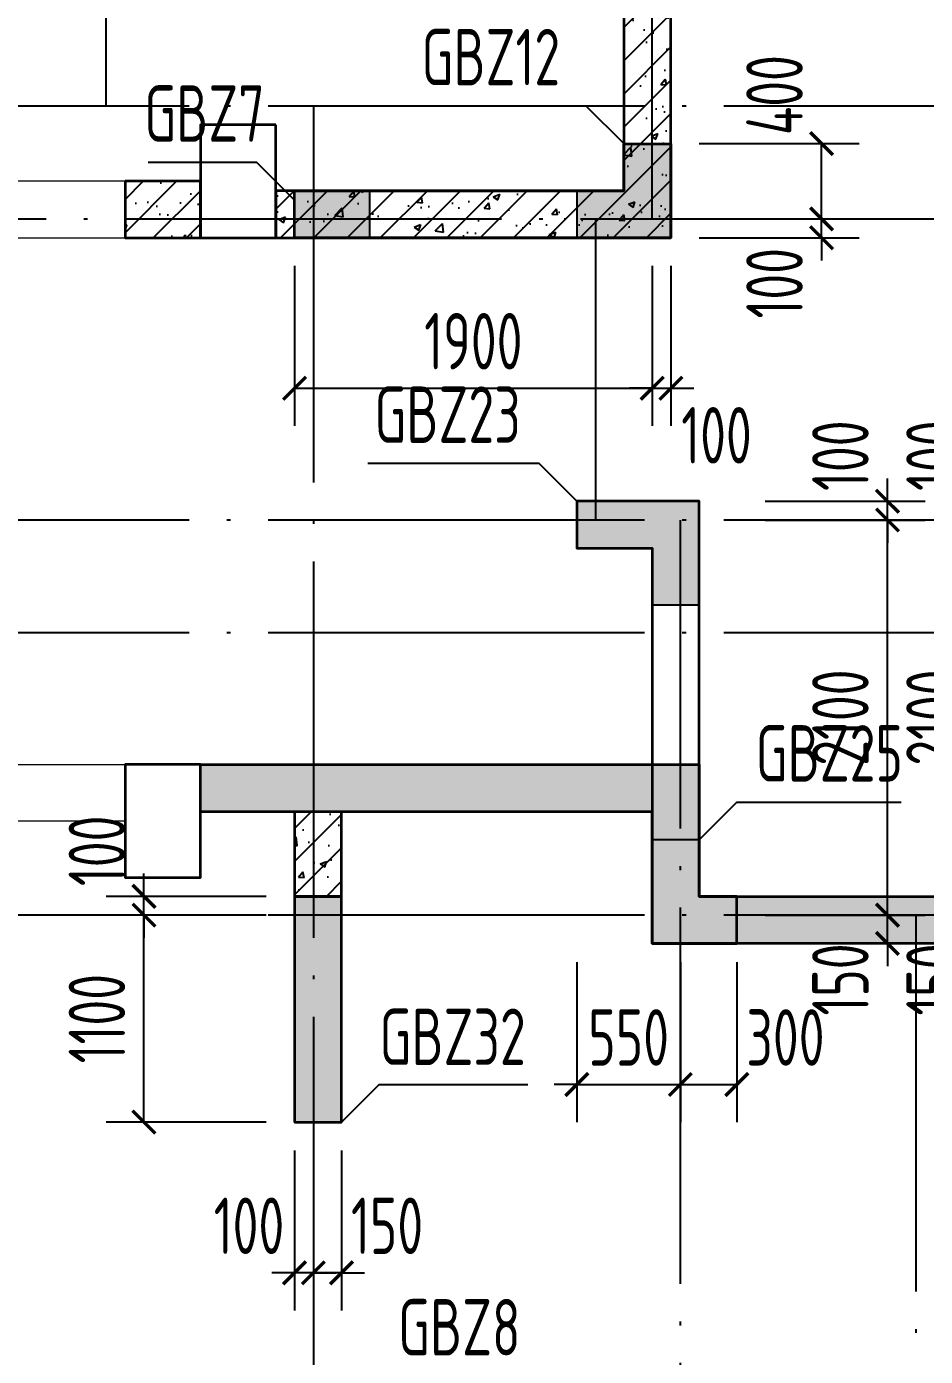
# Model space of a CAD drawing. Extents: x -655480 to 203344, y -294099 to 287156.
# Drawn here: x -276375 to -271600, y 206075 to 213143 of the extents above; entities that cross this region are included whole.
import ezdxf
from ezdxf.enums import TextEntityAlignment as Align

# ---------------------------------------------------------------- set-up
doc = ezdxf.new("R2010")
doc.units = 0
doc.header["$LTSCALE"] = 1000
doc.linetypes.add('DOTE', pattern=[2.42, 2, -0.2, 0.02, -0.2])
doc.layers.get('0').update_dxf_attribs({"linetype": 'CONTINUOUS'})
doc.layers.get('DEFPOINTS').update_dxf_attribs({"linetype": 'CONTINUOUS'})
for name, color, linetype in [('A-DOTE', 10, 'DOTE'), ('COLU_DE_TEXT', 7, 'CONTINUOUS'), ('LABEL', 1, 'CONTINUOUS'), ('S-Q墙填充', 252, 'CONTINUOUS'), ('S-Q墙实线', 6, 'CONTINUOUS'), ('S-Q墙标注', 3, 'CONTINUOUS'), ('S-X详图填充', 252, 'CONTINUOUS'), ('S-X详图实线', 4, 'CONTINUOUS'), ('S-Z柱编号', 6, 'CONTINUOUS')]:
    doc.layers.add(name, color=color, linetype=linetype)
doc.layers.add('WINDOW', color=144, linetype='CONTINUOUS', lineweight=15)
doc.layers.add('底图$0$砼柱', color=2, linetype='CONTINUOUS', lineweight=35)
doc.styles.add('TSSD_REIN', font='tssdeng.shx', dxfattribs={"width": 0.7, "height": 300, "bigfont": 'tssdchn.shx'})
doc.styles.add('结构文字', font='zstxt.shx', dxfattribs={"width": 0.7, "bigfont": 'zshz.shx'})
doc.dimstyles.new('STRUCK', dxfattribs={"dimtxt": 400, "dimasz": 121, "dimexe": 200, "dimexo": 150, "dimgap": 115, "dimtad": 1, "dimdec": 0, "dimdsep": 46, "dimtxsty": '结构文字', "dimblk": 'ARCHTICK', "dimcen": 400, "dimclrd": 3, "dimclre": 3, "dimclrt": 7, "dimadec": 0, "dimazin": 0, "dimtfac": 1, "dimtdec": 0, "dimtix": 1, "dimtmove": 2, "dimatfit": 3, "dimldrblk": '_DIMX', "dimfxl": 1, "dimtolj": 1, "dimtzin": 0, "dimarcsym": 0})
pattern_1 = [(45, (-1341087.48, 468040.79), (-88.388348, 88.388348), []), (50, (-1341087.48, 468040.8), (358.63009, -31.37607), [37.5, -412.5]), (355, (-1341087.5, 468040.8), (-69.37567, 376.09607), [30, -330]), (100.4514, (-1341057.6, 468038.17), (289.25469, 344.71977), [31.8701, -350.57106]), (46.1842, (-1341087.5, 468140.8), (533.62052, -82.7595), [56.25, -618.75]), (96.6356, (-1341043, 468133.9), (467.33135, 487.05894), [47.80514, -525.8565]), (351.1842, (-1341087.5, 468140.8), (467.33097, 487.0593), [45, -495]), (21, (-1341037.48, 468115.8), (298.453526, -201.309445), [37.5, -412.5]), (326, (-1341037.5, 468115.8), (121.65767, 362.57502), [30, -330]), (71.4514, (-1341012.6, 468099), (420.11131, 161.26525), [31.8701, -350.57106]), (37.5, (-1341087.48, 468040.79), (6.079928, 166.446927), [0, -326, 0, -335, 0, -331.25]), (7.5, (-1341087.48, 468040.79), (131.53477, 197.205856), [0, -191, 0, -318.5, 0, -126.25]), (327.5, (-1341198.98, 468040.79), (266.911218, -11.277436), [0, -125, 0, -390, 0, -517.5]), (317.5, (-1341248.98, 468040.79), (291.593085, 50.05249), [0, -162.5, 0, -259, 0, -367.5])]

# ---------------------------------------------------------------- blocks, each defined once
blk = doc.blocks.new('_ArchTick')
at = {"color": 0, "linetype": 'ByBlock', "const_width": 0.15}
blk.add_lwpolyline([(-0.5, -0.5), (0.5, 0.5)], dxfattribs=at)
blk = doc.blocks.new('*D705')
at = {"layer": 'DEFPOINTS', "color": 0, "transparency": 16777216}
for p in [(-272952, 212120.5), (-272152, 212120.5), (-272952, 212020.5)]:
    blk.add_point(p, dxfattribs=at)
at = {"layer": 'S-Q墙标注', "color": 3, "lineweight": -2, "transparency": 16777216}
for p, q in [((-272152, 212120.5), (-272152, 212241.5)), ((-272802, 212120.5), (-271952, 212120.5)), ((-272152, 212020.5), (-272152, 212120.5)), ((-272802, 212020.5), (-271952, 212020.5)), ((-272152, 212020.5), (-272152, 211899.5))]:
    blk.add_line(p, q, dxfattribs=at)
at = {"layer": 'S-Q墙标注', "color": 3, "lineweight": -2, "transparency": 16777216, "xscale": 121, "yscale": 121, "zscale": 121}
for p, rotation in [((-272152, 212120.5), 270), ((-272152, 212020.5), 90)]:
    blk.add_blockref('_ArchTick', p, dxfattribs=dict(at, rotation=rotation))
at = {"layer": 'S-Q墙标注', "color": 7, "transparency": 16777216, "insert": (-272402, 211778.5), "char_height": 300, "attachment_point": 5, "rotation": 90, "style": 'TSSD_REIN'}
blk.add_mtext('\\A1;100', dxfattribs=at)
blk = doc.blocks.new('_DIMX')
blk.add_line((-150, 0), (150, 0))
at = {"const_width": 50}
blk.add_lwpolyline([(-70, -70), (70, 70)], dxfattribs=at)
blk = doc.blocks.new('*D706')
at = {"layer": 'DEFPOINTS', "color": 0, "transparency": 16777216}
for p in [(-272952, 212520.5), (-272152, 212520.5), (-272952, 212120.5)]:
    blk.add_point(p, dxfattribs=at)
at = {"layer": 'S-Q墙标注', "color": 3, "lineweight": -2, "transparency": 16777216}
for p, q in [((-272802, 212520.5), (-271952, 212520.5)), ((-272152, 212120.5), (-272152, 212520.5)), ((-272802, 212120.5), (-271952, 212120.5))]:
    blk.add_line(p, q, dxfattribs=at)
at = {"layer": 'S-Q墙标注', "color": 3, "lineweight": -2, "transparency": 16777216, "xscale": 121, "yscale": 121, "zscale": 121}
for p, rotation in [((-272152, 212520.5), 90), ((-272152, 212120.5), 270)]:
    blk.add_blockref('_ArchTick', p, dxfattribs=dict(at, rotation=rotation))
at = {"layer": 'S-Q墙标注', "color": 7, "transparency": 16777216, "insert": (-272402, 212778.5), "char_height": 300, "attachment_point": 5, "rotation": 90, "style": 'TSSD_REIN'}
blk.add_mtext('\\A1;400', dxfattribs=at)
blk = doc.blocks.new('*D707')
at = {"layer": 'DEFPOINTS', "color": 0, "transparency": 16777216}
for p in [(-274952, 212020.5), (-273052, 212020.5), (-273052, 211220.5)]:
    blk.add_point(p, dxfattribs=at)
at = {"layer": 'S-Q墙标注', "color": 3, "lineweight": -2, "transparency": 16777216}
for p, q in [((-274952, 211870.5), (-274952, 211020.5)), ((-273052, 211870.5), (-273052, 211020.5)), ((-274952, 211220.5), (-273052, 211220.5))]:
    blk.add_line(p, q, dxfattribs=at)
at = {"layer": 'S-Q墙标注', "color": 3, "lineweight": -2, "transparency": 16777216, "xscale": 121, "yscale": 121, "zscale": 121, "rotation": 180}
blk.add_blockref('_ArchTick', (-274952, 211220.5), dxfattribs=at)
at = {"layer": 'S-Q墙标注', "color": 3, "lineweight": -2, "transparency": 16777216, "xscale": 121, "yscale": 121, "zscale": 121}
blk.add_blockref('_ArchTick', (-273052, 211220.5), dxfattribs=at)
at = {"layer": 'S-Q墙标注', "color": 7, "transparency": 16777216, "insert": (-274002, 211470.5), "char_height": 300, "attachment_point": 5, "style": 'TSSD_REIN'}
blk.add_mtext('\\A1;1900', dxfattribs=at)
blk = doc.blocks.new('*D708')
at = {"layer": 'DEFPOINTS', "color": 0, "transparency": 16777216}
for p in [(-273052, 212020.5), (-272952, 212020.5), (-272952, 211220.5)]:
    blk.add_point(p, dxfattribs=at)
at = {"layer": 'S-Q墙标注', "color": 3, "lineweight": -2, "transparency": 16777216}
for p, q in [((-273052, 211870.5), (-273052, 211020.5)), ((-272952, 211870.5), (-272952, 211020.5)), ((-273052, 211220.5), (-273173, 211220.5)), ((-273052, 211220.5), (-272952, 211220.5)), ((-272952, 211220.5), (-272831, 211220.5))]:
    blk.add_line(p, q, dxfattribs=at)
at = {"layer": 'S-Q墙标注', "color": 3, "lineweight": -2, "transparency": 16777216, "xscale": 121, "yscale": 121, "zscale": 121}
blk.add_blockref('_ArchTick', (-273052, 211220.5), dxfattribs=at)
at = {"layer": 'S-Q墙标注', "color": 3, "lineweight": -2, "transparency": 16777216, "xscale": 121, "yscale": 121, "zscale": 121, "rotation": 180}
blk.add_blockref('_ArchTick', (-272952, 211220.5), dxfattribs=at)
at = {"layer": 'S-Q墙标注', "color": 7, "transparency": 16777216, "insert": (-272710.1, 210970.5), "char_height": 300, "attachment_point": 5, "style": 'TSSD_REIN'}
blk.add_mtext('\\A1;100', dxfattribs=at)
blk = doc.blocks.new('*D548')
at = {"layer": 'DEFPOINTS', "color": 0, "transparency": 16777216}
for p in [(-273452.1, 208320.2), (-272902, 208320.2), (-272902, 207520.2)]:
    blk.add_point(p, dxfattribs=at)
at = {"layer": 'S-Q墙标注', "color": 3, "lineweight": -2, "transparency": 16777216}
for p, q in [((-273452.1, 208170.2), (-273452.1, 207320.2)), ((-272902, 208170.2), (-272902, 207320.2)), ((-273452.1, 207520.2), (-273573.1, 207520.2)), ((-273452.1, 207520.2), (-272902, 207520.2)), ((-272902, 207520.2), (-272781, 207520.2))]:
    blk.add_line(p, q, dxfattribs=at)
at = {"layer": 'S-Q墙标注', "color": 3, "lineweight": -2, "transparency": 16777216, "xscale": 121, "yscale": 121, "zscale": 121}
blk.add_blockref('_ArchTick', (-273452.1, 207520.2), dxfattribs=at)
at = {"layer": 'S-Q墙标注', "color": 3, "lineweight": -2, "transparency": 16777216, "xscale": 121, "yscale": 121, "zscale": 121, "rotation": 180}
blk.add_blockref('_ArchTick', (-272902, 207520.2), dxfattribs=at)
at = {"layer": 'S-Q墙标注', "color": 7, "transparency": 16777216, "insert": (-273177, 207770.2), "char_height": 300, "attachment_point": 5, "style": 'TSSD_REIN'}
blk.add_mtext('\\A1;550', dxfattribs=at)
blk = doc.blocks.new('*D549')
at = {"layer": 'DEFPOINTS', "color": 0, "transparency": 16777216}
for p in [(-272902, 208320.2), (-272602, 208320.2), (-272602, 207520.2)]:
    blk.add_point(p, dxfattribs=at)
at = {"layer": 'S-Q墙标注', "color": 3, "lineweight": -2, "transparency": 16777216}
for p, q in [((-272902, 208170.2), (-272902, 207320.2)), ((-272602, 208170.2), (-272602, 207320.2)), ((-272902, 207520.2), (-272602, 207520.2))]:
    blk.add_line(p, q, dxfattribs=at)
at = {"layer": 'S-Q墙标注', "color": 3, "lineweight": -2, "transparency": 16777216, "xscale": 121, "yscale": 121, "zscale": 121, "rotation": 180}
blk.add_blockref('_ArchTick', (-272902, 207520.2), dxfattribs=at)
at = {"layer": 'S-Q墙标注', "color": 3, "lineweight": -2, "transparency": 16777216, "xscale": 121, "yscale": 121, "zscale": 121}
blk.add_blockref('_ArchTick', (-272602, 207520.2), dxfattribs=at)
at = {"layer": 'S-Q墙标注', "color": 7, "transparency": 16777216, "insert": (-272343.9, 207770.2), "char_height": 300, "attachment_point": 5, "style": 'TSSD_REIN'}
blk.add_mtext('\\A1;300', dxfattribs=at)
blk = doc.blocks.new('*D578')
at = {"layer": 'DEFPOINTS', "color": 0, "transparency": 16777216}
for p in [(-275752, 208420.2), (-274952, 208420.2), (-274951.9, 207320.2)]:
    blk.add_point(p, dxfattribs=at)
at = {"layer": 'S-Q墙标注', "color": 3, "lineweight": -2, "transparency": 16777216}
for p, q in [((-275102, 208420.2), (-275952, 208420.2)), ((-275752, 207320.2), (-275752, 208420.2)), ((-275101.9, 207320.2), (-275952, 207320.2))]:
    blk.add_line(p, q, dxfattribs=at)
at = {"layer": 'S-Q墙标注', "color": 3, "lineweight": -2, "transparency": 16777216, "xscale": 121, "yscale": 121, "zscale": 121}
for p, rotation in [((-275752, 208420.2), 90), ((-275752, 207320.2), 270)]:
    blk.add_blockref('_ArchTick', p, dxfattribs=dict(at, rotation=rotation))
at = {"layer": 'S-Q墙标注', "color": 7, "transparency": 16777216, "insert": (-276002, 207870.2), "char_height": 300, "attachment_point": 5, "rotation": 90, "style": 'TSSD_REIN'}
blk.add_mtext('\\A1;1100', dxfattribs=at)
blk = doc.blocks.new('*D579')
at = {"layer": 'DEFPOINTS', "color": 0, "transparency": 16777216}
for p in [(-275752, 208520.2), (-274952, 208520.2), (-274952, 208420.2)]:
    blk.add_point(p, dxfattribs=at)
at = {"layer": 'S-Q墙标注', "color": 3, "lineweight": -2, "transparency": 16777216}
for p, q in [((-275752, 208520.2), (-275752, 208641.2)), ((-275102, 208520.2), (-275952, 208520.2)), ((-275752, 208420.2), (-275752, 208520.2)), ((-275102, 208420.2), (-275952, 208420.2)), ((-275752, 208420.2), (-275752, 208299.2))]:
    blk.add_line(p, q, dxfattribs=at)
at = {"layer": 'S-Q墙标注', "color": 3, "lineweight": -2, "transparency": 16777216, "xscale": 121, "yscale": 121, "zscale": 121}
for p, rotation in [((-275752, 208520.2), 270), ((-275752, 208420.2), 90)]:
    blk.add_blockref('_ArchTick', p, dxfattribs=dict(at, rotation=rotation))
at = {"layer": 'S-Q墙标注', "color": 7, "transparency": 16777216, "insert": (-276002, 208762.1), "char_height": 300, "attachment_point": 5, "rotation": 90, "style": 'TSSD_REIN'}
blk.add_mtext('\\A1;100', dxfattribs=at)
blk = doc.blocks.new('*D586')
at = {"layer": 'DEFPOINTS', "color": 0, "transparency": 16777216}
for p in [(-272602, 208420.2), (-271802, 208420.2), (-272602, 208270.2)]:
    blk.add_point(p, dxfattribs=at)
at = {"layer": 'S-Q墙标注', "color": 3, "lineweight": -2, "transparency": 16777216}
for p, q in [((-271802, 208420.2), (-271802, 208541.2)), ((-272452, 208420.2), (-271602, 208420.2)), ((-271802, 208270.2), (-271802, 208420.2)), ((-272452, 208270.2), (-271602, 208270.2)), ((-271802, 208270.2), (-271802, 208149.2))]:
    blk.add_line(p, q, dxfattribs=at)
at = {"layer": 'S-Q墙标注', "color": 3, "lineweight": -2, "transparency": 16777216, "xscale": 121, "yscale": 121, "zscale": 121}
for p, rotation in [((-271802, 208420.2), 270), ((-271802, 208270.2), 90)]:
    blk.add_blockref('_ArchTick', p, dxfattribs=dict(at, rotation=rotation))
at = {"layer": 'S-Q墙标注', "color": 7, "transparency": 16777216, "insert": (-272052, 208078.3), "char_height": 300, "attachment_point": 5, "rotation": 90, "style": 'TSSD_REIN'}
blk.add_mtext('\\A1;150', dxfattribs=at)
blk = doc.blocks.new('*D587')
at = {"layer": 'DEFPOINTS', "color": 0, "transparency": 16777216}
for p in [(-272602, 210520.2), (-271802, 210520.2), (-272602, 208420.2)]:
    blk.add_point(p, dxfattribs=at)
at = {"layer": 'S-Q墙标注', "color": 3, "lineweight": -2, "transparency": 16777216}
for p, q in [((-272452, 210520.2), (-271602, 210520.2)), ((-271802, 208420.2), (-271802, 210520.2)), ((-272452, 208420.2), (-271602, 208420.2))]:
    blk.add_line(p, q, dxfattribs=at)
at = {"layer": 'S-Q墙标注', "color": 3, "lineweight": -2, "transparency": 16777216, "xscale": 121, "yscale": 121, "zscale": 121}
for p, rotation in [((-271802, 210520.2), 90), ((-271802, 208420.2), 270)]:
    blk.add_blockref('_ArchTick', p, dxfattribs=dict(at, rotation=rotation))
at = {"layer": 'S-Q墙标注', "color": 7, "transparency": 16777216, "insert": (-272052, 209470.2), "char_height": 300, "attachment_point": 5, "rotation": 90, "style": 'TSSD_REIN'}
blk.add_mtext('\\A1;2100', dxfattribs=at)
blk = doc.blocks.new('*D588')
at = {"layer": 'DEFPOINTS', "color": 0, "transparency": 16777216}
for p in [(-272602, 210620.2), (-271802, 210620.2), (-272602, 210520.2)]:
    blk.add_point(p, dxfattribs=at)
at = {"layer": 'S-Q墙标注', "color": 3, "lineweight": -2, "transparency": 16777216}
for p, q in [((-271802, 210620.2), (-271802, 210741.2)), ((-272452, 210620.2), (-271602, 210620.2)), ((-271802, 210520.2), (-271802, 210620.2)), ((-272452, 210520.2), (-271602, 210520.2)), ((-271802, 210520.2), (-271802, 210399.2))]:
    blk.add_line(p, q, dxfattribs=at)
at = {"layer": 'S-Q墙标注', "color": 3, "lineweight": -2, "transparency": 16777216, "xscale": 121, "yscale": 121, "zscale": 121}
for p, rotation in [((-271802, 210620.2), 270), ((-271802, 210520.2), 90)]:
    blk.add_blockref('_ArchTick', p, dxfattribs=dict(at, rotation=rotation))
at = {"layer": 'S-Q墙标注', "color": 7, "transparency": 16777216, "insert": (-272052, 210862.1), "char_height": 300, "attachment_point": 5, "rotation": 90, "style": 'TSSD_REIN'}
blk.add_mtext('\\A1;100', dxfattribs=at)
blk = doc.blocks.new('*D589')
at = {"layer": 'DEFPOINTS', "color": 0, "transparency": 16777216}
for p in [(-271302, 208420.2), (-270502, 208420.2), (-270502, 208270.2)]:
    blk.add_point(p, dxfattribs=at)
at = {"layer": 'S-Q墙标注', "color": 3, "lineweight": -2, "transparency": 16777216}
for p, q in [((-271302, 208420.2), (-271302, 208541.2)), ((-270652, 208420.2), (-271502, 208420.2)), ((-271302, 208270.2), (-271302, 208420.2)), ((-270652, 208270.2), (-271502, 208270.2)), ((-271302, 208270.2), (-271302, 208149.2))]:
    blk.add_line(p, q, dxfattribs=at)
at = {"layer": 'S-Q墙标注', "color": 3, "lineweight": -2, "transparency": 16777216, "xscale": 121, "yscale": 121, "zscale": 121}
for p, rotation in [((-271302, 208420.2), 270), ((-271302, 208270.2), 90)]:
    blk.add_blockref('_ArchTick', p, dxfattribs=dict(at, rotation=rotation))
at = {"layer": 'S-Q墙标注', "color": 7, "transparency": 16777216, "insert": (-271552, 208078.3), "char_height": 300, "attachment_point": 5, "rotation": 90, "style": 'TSSD_REIN'}
blk.add_mtext('\\A1;150', dxfattribs=at)
blk = doc.blocks.new('*D590')
at = {"layer": 'DEFPOINTS', "color": 0, "transparency": 16777216}
for p in [(-271302, 210520.2), (-270502, 210520.2), (-270502, 208420.2)]:
    blk.add_point(p, dxfattribs=at)
at = {"layer": 'S-Q墙标注', "color": 3, "lineweight": -2, "transparency": 16777216}
for p, q in [((-270652, 210520.2), (-271502, 210520.2)), ((-271302, 208420.2), (-271302, 210520.2)), ((-270652, 208420.2), (-271502, 208420.2))]:
    blk.add_line(p, q, dxfattribs=at)
at = {"layer": 'S-Q墙标注', "color": 3, "lineweight": -2, "transparency": 16777216, "xscale": 121, "yscale": 121, "zscale": 121}
for p, rotation in [((-271302, 210520.2), 90), ((-271302, 208420.2), 270)]:
    blk.add_blockref('_ArchTick', p, dxfattribs=dict(at, rotation=rotation))
at = {"layer": 'S-Q墙标注', "color": 7, "transparency": 16777216, "insert": (-271552, 209470.2), "char_height": 300, "attachment_point": 5, "rotation": 90, "style": 'TSSD_REIN'}
blk.add_mtext('\\A1;2100', dxfattribs=at)
blk = doc.blocks.new('*D591')
at = {"layer": 'DEFPOINTS', "color": 0, "transparency": 16777216}
for p in [(-271302, 210620.2), (-270502, 210620.2), (-270502, 210520.2)]:
    blk.add_point(p, dxfattribs=at)
at = {"layer": 'S-Q墙标注', "color": 3, "lineweight": -2, "transparency": 16777216}
for p, q in [((-271302, 210620.2), (-271302, 210741.2)), ((-270652, 210620.2), (-271502, 210620.2)), ((-271302, 210520.2), (-271302, 210620.2)), ((-270652, 210520.2), (-271502, 210520.2)), ((-271302, 210520.2), (-271302, 210399.2))]:
    blk.add_line(p, q, dxfattribs=at)
at = {"layer": 'S-Q墙标注', "color": 3, "lineweight": -2, "transparency": 16777216, "xscale": 121, "yscale": 121, "zscale": 121}
for p, rotation in [((-271302, 210620.2), 270), ((-271302, 210520.2), 90)]:
    blk.add_blockref('_ArchTick', p, dxfattribs=dict(at, rotation=rotation))
at = {"layer": 'S-Q墙标注', "color": 7, "transparency": 16777216, "insert": (-271552, 210862.1), "char_height": 300, "attachment_point": 5, "rotation": 90, "style": 'TSSD_REIN'}
blk.add_mtext('\\A1;100', dxfattribs=at)
blk = doc.blocks.new('20210827.04200827')
at = {"layer": 'A-DOTE'}
for p, q in [((39800, 14700), (39800, 23100)), ((42700, 14100.3), (42700, 23100)), ((59600, 14700), (3600, 14700)), ((40900.2, 14700), (40900, 3600)), ((3600, 14100.3), (59600, 14100.3)), ((42400, 12500), (42400, 14100)), ((59600, 12500), (3600, 12500)), ((42850, 3600), (42850, 12500)), ((59600, 11900), (3600, 11900)), ((59600, 10400), (3600, 10400)), ((44100, 10400), (44100, 3600))]:
    blk.add_line(p, q, dxfattribs=at)
blk = doc.blocks.new('*D1286')
at = {"layer": 'DEFPOINTS', "color": 0, "transparency": 16777216}
for p in [(-274851.9, 207319.7), (-274702.1, 207319.3), (-274851.9, 206519.3)]:
    blk.add_point(p, dxfattribs=at)
at = {"layer": 'S-Q墙标注', "color": 3, "lineweight": -2, "transparency": 16777216}
for p, q in [((-274851.9, 207169.7), (-274851.9, 206319.3)), ((-274702.1, 207169.3), (-274702.1, 206319.3)), ((-274851.9, 206519.3), (-274972.9, 206519.3)), ((-274702.1, 206519.3), (-274851.9, 206519.3)), ((-274702.1, 206519.3), (-274581.1, 206519.3))]:
    blk.add_line(p, q, dxfattribs=at)
at = {"layer": 'S-Q墙标注', "color": 3, "lineweight": -2, "transparency": 16777216, "xscale": 121, "yscale": 121, "zscale": 121}
blk.add_blockref('_ArchTick', (-274851.9, 206519.3), dxfattribs=at)
at = {"layer": 'S-Q墙标注', "color": 3, "lineweight": -2, "transparency": 16777216, "xscale": 121, "yscale": 121, "zscale": 121, "rotation": 180}
blk.add_blockref('_ArchTick', (-274702.1, 206519.3), dxfattribs=at)
at = {"layer": 'S-Q墙标注', "color": 7, "transparency": 16777216, "insert": (-274460.2, 206769.3), "char_height": 300, "attachment_point": 5, "style": 'TSSD_REIN'}
blk.add_mtext('\\A1;150', dxfattribs=at)
blk = doc.blocks.new('*D1287')
at = {"layer": 'DEFPOINTS', "color": 0, "transparency": 16777216}
for p in [(-274952, 207319.3), (-274851.9, 207319.7), (-274952, 206519.3)]:
    blk.add_point(p, dxfattribs=at)
at = {"layer": 'S-Q墙标注', "color": 3, "lineweight": -2, "transparency": 16777216}
for p, q in [((-274952, 207169.3), (-274952, 206319.3)), ((-274851.9, 207169.7), (-274851.9, 206319.3)), ((-274952, 206519.3), (-275073, 206519.3)), ((-274851.9, 206519.3), (-274952, 206519.3)), ((-274851.9, 206519.3), (-274730.9, 206519.3))]:
    blk.add_line(p, q, dxfattribs=at)
at = {"layer": 'S-Q墙标注', "color": 3, "lineweight": -2, "transparency": 16777216, "xscale": 121, "yscale": 121, "zscale": 121}
blk.add_blockref('_ArchTick', (-274952, 206519.3), dxfattribs=at)
at = {"layer": 'S-Q墙标注', "color": 3, "lineweight": -2, "transparency": 16777216, "xscale": 121, "yscale": 121, "zscale": 121, "rotation": 180}
blk.add_blockref('_ArchTick', (-274851.9, 206519.3), dxfattribs=at)
at = {"layer": 'S-Q墙标注', "color": 7, "transparency": 16777216, "insert": (-275193.9, 206769.3), "char_height": 300, "attachment_point": 5, "style": 'TSSD_REIN'}
blk.add_mtext('\\A1;100', dxfattribs=at)

msp = doc.modelspace()

# ---------------------------------------------------------------- hatches: boundary and pattern name
at = {"layer": 'S-Q墙填充', "linetype": 'ByBlock'}
h = msp.add_hatch(dxfattribs=at)
h.set_pattern_fill('钢筋混凝土', color=252, scale=50)
h.set_pattern_definition([(45, (-616420.98, 41215.39), (-88.388348, 88.388348), []), (50, (-616420.98, 41215.4), (358.6301, -31.37607), [37.5, -412.5]), (355, (-616420.98, 41215.4), (-69.37567, 376.09607), [30, -330]), (100.4514, (-616391.1, 41212.77), (289.2547, 344.71977), [31.8701, -350.57106]), (46.1842, (-616421, 41315.4), (533.6205, -82.7595), [56.25, -618.75]), (96.6356, (-616376.5, 41308.5), (467.33135, 487.05894), [47.80514, -525.8565]), (351.1842, (-616421, 41315.4), (467.331, 487.0593), [45, -495]), (21, (-616370.98, 41290.4), (298.45353, -201.30945), [37.5, -412.5]), (326, (-616370.98, 41290.4), (121.65767, 362.57502), [30, -330]), (71.4514, (-616346.1, 41273.6), (420.1113, 161.26525), [31.8701, -350.57106]), (37.5, (-616420.98, 41215.39), (6.079928, 166.446927), [0, -326, 0, -335, 0, -331.25]), (7.5, (-616420.98, 41215.39), (131.53477, 197.20586), [0, -191, 0, -318.5, 0, -126.25]), (327.5, (-616532.48, 41215.39), (266.91122, -11.277436), [0, -125, 0, -390, 0, -517.5]), (317.5, (-616582.48, 41215.4), (291.59308, 50.05249), [0, -162.5, 0, -259, 0, -367.5])])
h.paths.add_polyline_path([(-274151.97, 216420.2), (-273201.97, 216420.2), (-273201.97, 212270.2), (-275051.97, 212270.2), (-275051.97, 212020.2), (-272951.97, 212020.2), (-272951.97, 216720.2), (-274151.97, 216720.2)])
h = msp.add_hatch(dxfattribs=at)
h.set_pattern_fill('钢筋混凝土', color=252, scale=50)
h.set_pattern_definition(pattern_1)
h.paths.add_polyline_path([(-267101.97, 213870.2), (-267101.97, 210370.2), (-270251.97, 210370.2), (-270251.97, 208270.2), (-273051.97, 208270.2), (-273051.97, 208970.2), (-275451.97, 208970.2), (-275451.97, 209220.2), (-272801.97, 209220.2), (-272801.97, 208520.2), (-270501.97, 208520.2), (-270501.97, 210620.2), (-267351.97, 210620.2), (-267351.97, 213620.2), (-267451.97, 213620.2), (-267451.97, 214370.2), (-267851.97, 214370.2), (-267851.97, 216220.2), (-267601.97, 216220.2), (-267601.97, 214620.2), (-267201.97, 214620.2), (-267201.97, 213870.2)])
h = msp.add_hatch(dxfattribs=at)
h.set_pattern_fill('钢筋混凝土', color=252, scale=50)
h.set_pattern_definition(pattern_1)
h.paths.add_polyline_path([(-275851.97, 212320.2), (-275851.97, 212020.2), (-275451.97, 212020.2), (-275451.97, 212320.2)])
h = msp.add_hatch(dxfattribs=at)
h.set_pattern_fill('钢筋混凝土', color=252, scale=50)
h.set_pattern_definition(pattern_1)
h.paths.add_polyline_path([(-274951.97, 208520.2), (-274701.97, 208520.2), (-274701.97, 208970.2), (-274951.97, 208970.2)])
at = {"layer": 'S-X详图填充'}
h = msp.add_hatch(color=256, dxfattribs=at)
h.dxf.hatch_style = 1
h.paths.add_polyline_path([(-273451.97, 212269.93), (-273451.97, 212020.2), (-272951.97, 212020.2), (-272951.97, 212520.2), (-273201.96, 212520.2), (-273201.96, 212269.93)])
h = msp.add_hatch(color=256, dxfattribs=at)
h.dxf.hatch_style = 1
h.paths.add_polyline_path([(-274551.98, 212020.47), (-274551.98, 212270.2), (-274951.98, 212270.2), (-274951.98, 212020.47)])
h = msp.add_hatch(color=256, dxfattribs=at)
h.dxf.hatch_style = 1
h.paths.add_polyline_path([(-273051.98, 210070.2), (-272801.98, 210070.2), (-272801.98, 210620.2), (-273452.05, 210620.2), (-273452.05, 210370.2), (-273051.98, 210370.2)])
h = msp.add_hatch(color=256, dxfattribs=at)
h.dxf.hatch_style = 1
h.paths.add_polyline_path([(-272801.97, 208820.2), (-273051.97, 208820.2), (-273051.97, 208270.2), (-272601.97, 208270.2), (-272601.97, 208520.2), (-272801.97, 208520.2)])
h = msp.add_hatch(color=256, dxfattribs=at)
h.dxf.hatch_style = 1
h.paths.add_polyline_path([(-274951.97, 207320.2), (-274701.88, 207320.2), (-274701.97, 208520.2), (-274951.97, 208520.2)])

# ---------------------------------------------------------------- linework, layer by layer
at = {"layer": 'LABEL'}
for points in [[(-273201.97, 212520.47), (-273401.97, 212720.47), (-274451.97, 212720.47)], [(-274951.98, 212220.47), (-275151.98, 212420.47), (-275730.13, 212420.47)], [(-273452.05, 210620.2), (-273652.05, 210820.2), (-274562.24, 210820.2)], [(-272801.97, 208820.2), (-272601.97, 209020.2), (-271728.28, 209020.2)]]:
    msp.add_lwpolyline(points, dxfattribs=at)
at = {"layer": 'S-Q墙实线', "lineweight": 35}
for points in [[(-274151.97, 216420.2), (-273201.97, 216420.2), (-273201.97, 212270.2), (-275051.97, 212270.2), (-275051.97, 212020.2), (-272951.97, 212020.2), (-272951.97, 216720.2), (-274151.97, 216720.2)], [(-272951.97, 212520.2), (-272951.97, 212020.2), (-274951.97, 212020.2), (-274951.97, 212270.2), (-273201.97, 212270.2), (-273201.97, 212520.2)], [(-275851.97, 212320.2), (-275851.97, 212020.2), (-275451.97, 212020.2), (-275451.97, 212320.2)], [(-273451.97, 210620.2), (-273452.02, 210370.2), (-273052.02, 210370.2), (-273051.97, 208270.2), (-272601.97, 208270.2), (-272601.97, 208520.2), (-272801.97, 208520.2), (-272801.97, 210620.2)], [(-274951.97, 208520.2), (-274701.97, 208520.2), (-274701.97, 208970.2), (-274951.97, 208970.2)], [(-274951.97, 207320.2), (-274701.97, 207320.2), (-274701.97, 208520.2), (-274951.97, 208520.2)]]:
    msp.add_lwpolyline(points, close=True, dxfattribs=at)
msp.add_lwpolyline([(-267101.97, 213870.2), (-267101.97, 210370.2), (-270251.97, 210370.2), (-270251.97, 208270.2), (-273051.97, 208270.2), (-273051.97, 208970.2), (-275451.97, 208970.2), (-275451.97, 209220.2), (-272801.97, 209220.2), (-272801.97, 208520.2), (-270501.97, 208520.2), (-270501.97, 210620.2), (-267351.97, 210620.2), (-267351.97, 213620.2), (-267451.97, 213620.2), (-267451.97, 214370.2), (-267851.97, 214370.2), (-267851.97, 216220.2), (-267601.97, 216220.2), (-267601.97, 214620.2), (-267201.97, 214620.2), (-267201.97, 213870.2), (-267101.97, 213870.2)], dxfattribs=at)
at = {"layer": 'S-Q墙实线'}
msp.add_lwpolyline([(-274701.97, 207320.2), (-274701.97, 208520.2), (-274951.97, 208520.2), (-274951.97, 207320.2)], close=True, dxfattribs=at)
at = {"layer": 'S-X详图实线'}
for points in [[(-273451.97, 212220.2), (-273451.97, 212020.2), (-272951.97, 212020.2), (-272951.97, 212520.2), (-273201.96, 212520.2), (-273201.96, 212269.93), (-273451.97, 212269.93)], [(-274551.98, 212020.47), (-274551.98, 212270.2), (-274951.98, 212270.2), (-274951.98, 212020.47), (-274551.98, 212020.47)], [(-273051.98, 210070.2), (-272801.98, 210070.2), (-272801.98, 210620.2), (-273452.05, 210620.2), (-273452.05, 210370.2), (-273051.98, 210370.2), (-273051.98, 210070.2)], [(-272801.97, 208820.2), (-273051.97, 208820.2), (-273051.97, 208270.2), (-272601.97, 208270.2), (-272601.97, 208520.2), (-272801.97, 208520.2), (-272801.97, 208820.2)], [(-274951.97, 207320.2), (-274701.88, 207320.2), (-274701.97, 208520.2), (-274951.97, 208520.2), (-274951.97, 208118.89)]]:
    msp.add_lwpolyline(points, close=True, dxfattribs=at)
at = {"layer": 'S-Z柱编号', "color": 7}
msp.add_lwpolyline([(-274701.88, 207320.2), (-274501.88, 207520.2), (-273712.41, 207520.2)], dxfattribs=at)
at = {"layer": 'WINDOW', "linetype": 'ByBlock'}
for points in [[(-277051.97, 212020.2), (-275851.97, 212020.2), (-275851.97, 212320.2), (-277051.97, 212320.2)], [(-277051.97, 209220.2), (-275851.97, 209220.2), (-275851.97, 208920.2), (-277051.97, 208920.2)]]:
    msp.add_lwpolyline(points, close=True, dxfattribs=at)
at = {"layer": '底图$0$砼柱', "color": 3, "lineweight": 35}
for points in [[(-275051.97, 212620.2), (-275451.97, 212620.2), (-275451.97, 212020.2), (-275051.97, 212020.2)], [(-275451.97, 209220.2), (-275851.97, 209220.2), (-275851.97, 208620.2), (-275451.97, 208620.2)]]:
    msp.add_lwpolyline(points, close=True, dxfattribs=at)

# ---------------------------------------------------------------- block references
at = {"layer": 'A-DOTE', "color": 2}
msp.add_blockref('20210827.04200827', (-315751.97, 198020.16), dxfattribs=at)

# ---------------------------------------------------------------- texts
at = {"layer": 'COLU_DE_TEXT', "style": 'TSSD_REIN', "width": 0.7}
for s, p in [('GBZ12', (-274277.36, 212740.47)), ('GBZ7', (-275750.24, 212440.47)), ('GBZ23', (-274527.43, 210840.2)), ('GBZ25', (-272501.97, 209040.2)), ('GBZ8', (-274401.98, 205990.2))]:
    msp.add_text(s, height=300, dxfattribs=at).set_placement(p, align=Align.BOTTOM_LEFT)
at = {"layer": 'S-Z柱编号', "color": 7, "style": 'TSSD_REIN', "width": 0.7}
msp.add_text('GBZ32', height=300, dxfattribs=at).set_placement((-274500.78, 207533.9), align=Align.BOTTOM_LEFT)

# ---------------------------------------------------------------- dimensions: what is measured, and where the dimension line sits
at = {"layer": 'S-Q墙标注'}
for base, p1, p2, angle, picture, middle in [((-272152, 212520.47), (-272952, 212120.47), (-272952, 212520.47), 90, '*D706', (-272402, 212778.55)), ((-272152, 212120.47), (-272952, 212020.47), (-272952, 212120.47), 90, '*D705', (-272402, 211778.55)), ((-271801.99, 210620.2), (-272601.99, 210520.2), (-272601.99, 210620.2), 90, '*D588', (-272051.99, 210862.13)), ((-271301.99, 210620.2), (-270501.99, 210520.2), (-270501.99, 210620.2), 90, '*D591', (-271551.99, 210862.13)), ((-275751.97, 208520.18), (-274951.97, 208420.18), (-274951.97, 208520.18), 90, '*D579', (-276001.97, 208762.1)), ((-271801.99, 208420.2), (-272601.99, 208270.2), (-272601.99, 208420.2), 90, '*D586', (-272051.99, 208078.28)), ((-271301.99, 208420.2), (-270501.99, 208270.2), (-270501.99, 208420.2), 90, '*D589', (-271551.99, 208078.28)), ((-274951.97, 206519.25), (-274851.86, 207319.71), (-274951.97, 207319.25), 180, '*D1287', (-275193.89, 206769.25)), ((-274851.86, 206519.25), (-274702.11, 207319.25), (-274851.86, 207319.71), 180, '*D1286', (-274460.18, 206769.25))]:
    dim = msp.add_linear_dim(base=base, p1=p1, p2=p2, angle=angle, dimstyle='STRUCK', override={"dimtxt": 300, "dimgap": 100, "dimtxsty": 'TSSD_REIN'}, dxfattribs=at)
    dim.commit()
    dim.dimension.update_dxf_attribs({"geometry": picture, "text_midpoint": middle, "dimtype": 160})
for base, p1, p2, picture, middle in [((-273051.99, 211220.47), (-274951.99, 212020.47), (-273051.99, 212020.47), '*D707', (-274001.99, 211470.47)), ((-272901.99, 207520.2), (-273452.06, 208320.2), (-272901.99, 208320.2), '*D548', (-273177.03, 207770.2))]:
    dim = msp.add_linear_dim(base=base, p1=p1, p2=p2, dimstyle='STRUCK', override={"dimtxt": 300, "dimgap": 100, "dimtxsty": 'TSSD_REIN'}, dxfattribs=at)
    dim.commit()
    dim.dimension.update_dxf_attribs({"geometry": picture, "text_midpoint": middle})
for base, p1, p2, picture, middle in [((-272952, 211220.47), (-273051.99, 212020.47), (-272952, 212020.47), '*D708', (-272710.07, 210970.47)), ((-272601.99, 207520.2), (-272901.99, 208320.2), (-272601.99, 208320.2), '*D549', (-272343.92, 207770.2))]:
    dim = msp.add_linear_dim(base=base, p1=p1, p2=p2, dimstyle='STRUCK', override={"dimtxt": 300, "dimgap": 100, "dimtxsty": 'TSSD_REIN'}, dxfattribs=at)
    dim.commit()
    dim.dimension.update_dxf_attribs({"geometry": picture, "text_midpoint": middle, "dimtype": 160})
for base, p1, p2, picture, middle in [((-271801.99, 210520.2), (-272601.99, 208420.2), (-272601.99, 210520.2), '*D587', (-272051.99, 209470.2)), ((-271301.99, 210520.2), (-270501.99, 208420.2), (-270501.99, 210520.2), '*D590', (-271551.99, 209470.2)), ((-275751.97, 208420.18), (-274951.86, 207320.2), (-274951.97, 208420.18), '*D578', (-276001.97, 207870.19))]:
    dim = msp.add_linear_dim(base=base, p1=p1, p2=p2, angle=90, dimstyle='STRUCK', override={"dimtxt": 300, "dimgap": 100, "dimtxsty": 'TSSD_REIN'}, dxfattribs=at)
    dim.commit()
    dim.dimension.update_dxf_attribs({"geometry": picture, "text_midpoint": middle})

doc.saveas('drawing.dxf')
